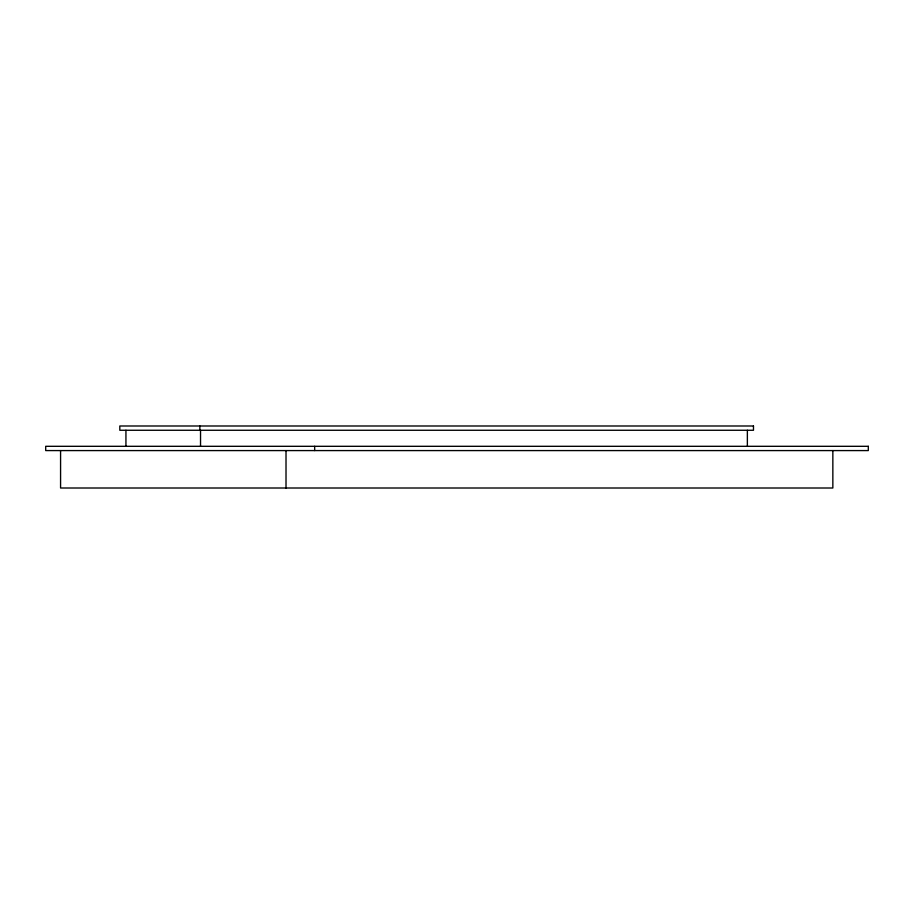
<?xml version="1.0" encoding="UTF-8"?>
<svg xmlns="http://www.w3.org/2000/svg" width="914" height="914" viewBox="0 0 914 914"><rect width="100%" height="100%" fill="white"/><g stroke="black" fill="none" stroke-linecap="round" stroke-linejoin="round"><path stroke-width="1.37" d="M832.848 450.579L832.848 488.007L60.575 488.007L60.575 450.579M747.366 430.266L747.366 446.306M314.667 446.306L314.667 450.579M286.013 450.579L286.013 488.007M200.532 430.266L200.532 446.306M199.858 425.993L199.858 430.266M125.938 430.266L125.938 446.306M753.479 425.993L119.814 425.993L119.814 430.266L753.479 430.266L753.479 425.993M868.3 446.306L45.7 446.306L45.7 450.579L868.3 450.579L868.3 446.306"/></g></svg>
